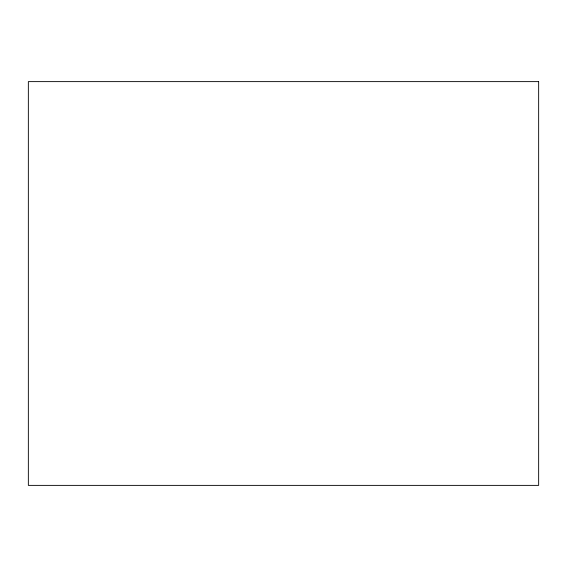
<?xml version="1.0" encoding="UTF-8"?>
<svg xmlns="http://www.w3.org/2000/svg" width="567" height="567" viewBox="0 0 567 567"><rect width="100%" height="100%" fill="white"/><g stroke="black" fill="none" stroke-linecap="round" stroke-linejoin="round"><path stroke-width="0.85" d="M538.65 81.62L28.35 81.62L28.35 485.38L538.65 485.38L538.65 81.62"/></g></svg>
